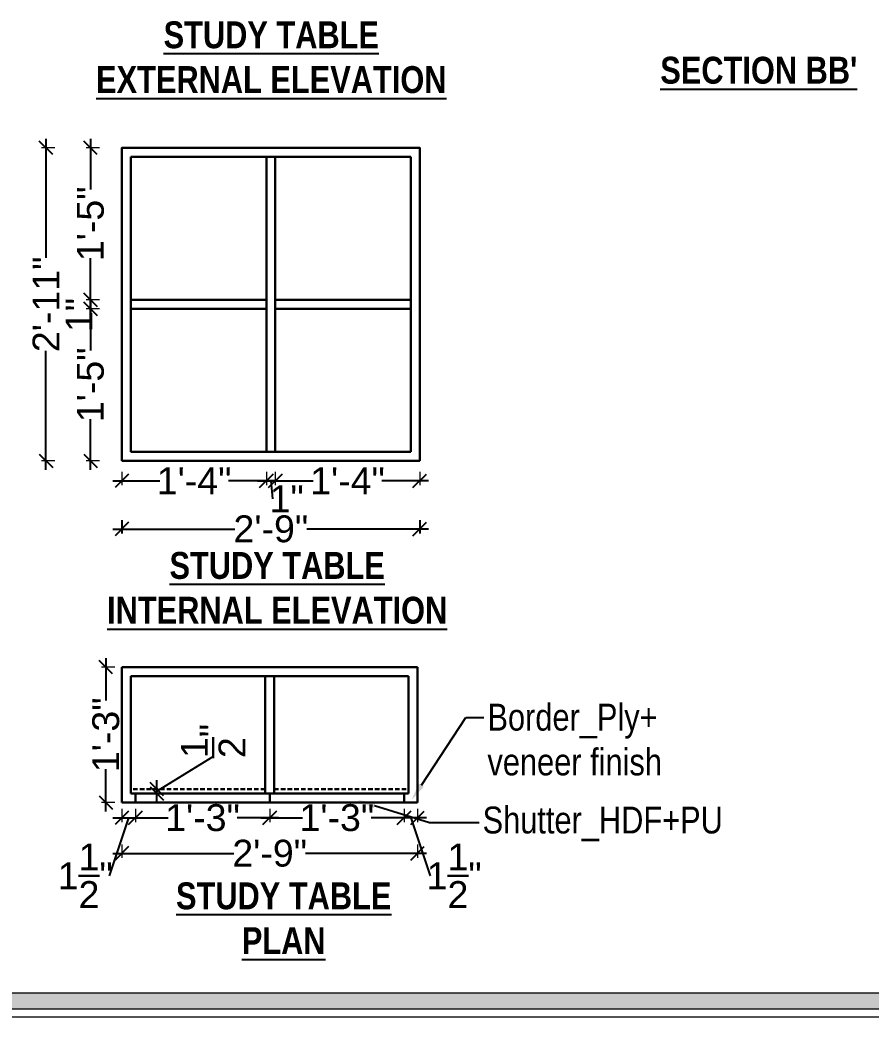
# Model space of a CAD drawing. Header units: millimetres. Extents: x 56222 to 3066687, y -650199 to -121287.
# Drawn here: x 135484.5 to 135579.6, y -182939 to -182827.6 of the extents above; entities that cross this region are included whole.
import ezdxf
from ezdxf import colors
from ezdxf.entities.mleader import LeaderData, LeaderLine
from ezdxf.math import Vec2, Vec3

# ---------------------------------------------------------------- set-up
doc = ezdxf.new("R2010")
doc.units = ezdxf.units.MM
doc.header["$MEASUREMENT"] = 0
doc.header["$PDMODE"] = 35
doc.linetypes.add('DASHED', pattern=[0.75, 0.5, -0.25])
doc.linetypes.add('DASHEDX2', pattern=[1.5, 1, -0.5])
doc.layers.get('Defpoints').update_dxf_attribs({"color": 220})
for name, color, linetype, lineweight in [('Dimension', 10, 'DASHEDX2', 20), ('FURNITURE', 32, 'Continuous', 9), ('Labelling', 1, 'Continuous', 25), ('Text', 7, 'Continuous', 15), ('wall', 7, 'Continuous', 30)]:
    doc.layers.add(name, color=color, linetype=linetype, lineweight=lineweight)
doc.styles.add('Arial', font='arial.ttf')
doc.styles.add('style4', font='ARIALN.TTF')
doc.dimstyles.new('Archana', dxfattribs={"dimtxt": 3, "dimasz": 1.5, "dimexe": 0.5, "dimexo": 0.5, "dimgap": 0, "dimtad": 0, "dimzin": 0, "dimdsep": 46, "dimlunit": 4, "dimtxsty": 'Arial', "dimblk": 'OBLIQUE', "dimcen": 0, "dimdle": 1, "dimclrd": 1, "dimclre": 1, "dimclrt": 5, "dimadec": 0, "dimazin": 0, "dimtfac": 1, "dimtofl": 0, "dimtmove": 1, "dimatfit": 3, "dimfxl": 1, "dimfxlon": 1, "dimtolj": 1, "dimtzin": 0, "dimlwd": 25, "dimlwe": -1, "dimarcsym": 0})

# ---------------------------------------------------------------- blocks, each defined once
blk = doc.blocks.new('_Oblique')
at = {"layer": 'wall', "color": 0, "lineweight": -2}
blk.add_line((-0.5, -0.5), (0.5, 0.5), dxfattribs=at)
blk = doc.blocks.new('*D504')
at = {"layer": 'Defpoints', "color": 0, "lineweight": 30, "transparency": 16777216}
for p in [(135492.39, -182859.86), (135496.9, -182859.86), (135495.9, -182876.83)]:
    blk.add_point(p, dxfattribs=at)
at = {"layer": 'FURNITURE', "color": 1, "lineweight": 25, "transparency": 16777216}
for p, q in [((135492.39, -182858.86), (135492.39, -182864.5)), ((135492.39, -182877.83), (135492.39, -182872.19))]:
    blk.add_line(p, q, dxfattribs=at)
at = {"layer": 'FURNITURE', "color": 1, "transparency": 16777216}
for p, q in [((135493.39, -182859.86), (135491.89, -182859.86)), ((135493.39, -182876.83), (135491.89, -182876.83))]:
    blk.add_line(p, q, dxfattribs=at)
at = {"layer": 'FURNITURE', "color": 1, "lineweight": 25, "transparency": 16777216, "xscale": 1.5, "yscale": 1.5, "zscale": 1.5}
for p, rotation in [((135492.39, -182859.86), 90), ((135492.39, -182876.83), 270)]:
    blk.add_blockref('_Oblique', p, dxfattribs=dict(at, rotation=rotation))
at = {"layer": 'FURNITURE', "color": 5, "lineweight": 30, "transparency": 16777216, "insert": (135492.39, -182868.35), "char_height": 3, "attachment_point": 5, "rotation": 90, "style": 'Arial'}
blk.add_mtext('\\A1;1\'-5"', dxfattribs=at)
blk = doc.blocks.new('*D505')
at = {"layer": 'Defpoints', "color": 0, "lineweight": 30, "transparency": 16777216}
for p in [(135492.39, -182858.86), (135496.9, -182858.86), (135496.9, -182859.86)]:
    blk.add_point(p, dxfattribs=at)
at = {"layer": 'FURNITURE', "color": 1, "lineweight": 25, "transparency": 16777216}
blk.add_line((135492.39, -182860.86), (135492.39, -182857.86), dxfattribs=at)
at = {"layer": 'FURNITURE', "color": 1, "transparency": 16777216}
for p, q in [((135493.39, -182858.86), (135491.89, -182858.86)), ((135493.39, -182859.86), (135491.89, -182859.86))]:
    blk.add_line(p, q, dxfattribs=at)
at = {"layer": 'FURNITURE', "color": 1, "lineweight": 25, "transparency": 16777216, "xscale": 1.5, "yscale": 1.5, "zscale": 1.5}
for p, rotation in [((135492.39, -182858.86), 90), ((135492.39, -182859.86), 270)]:
    blk.add_blockref('_Oblique', p, dxfattribs=dict(at, rotation=rotation))
at = {"layer": 'FURNITURE', "color": 5, "lineweight": 30, "transparency": 16777216, "insert": (135491.1, -182860.55), "char_height": 3, "attachment_point": 5, "rotation": 90, "style": 'Arial'}
blk.add_mtext('\\A1;1"', dxfattribs=at)
blk = doc.blocks.new('*D506')
at = {"layer": 'Defpoints', "color": 0, "lineweight": 30, "transparency": 16777216}
for p in [(135492.39, -182841.88), (135496.9, -182841.88), (135496.9, -182858.86)]:
    blk.add_point(p, dxfattribs=at)
at = {"layer": 'FURNITURE', "color": 1, "lineweight": 25, "transparency": 16777216}
for p, q in [((135492.39, -182840.88), (135492.39, -182846.53)), ((135492.39, -182859.86), (135492.39, -182854.22))]:
    blk.add_line(p, q, dxfattribs=at)
at = {"layer": 'FURNITURE', "color": 1, "transparency": 16777216}
for p, q in [((135493.39, -182841.88), (135491.89, -182841.88)), ((135493.39, -182858.86), (135491.89, -182858.86))]:
    blk.add_line(p, q, dxfattribs=at)
at = {"layer": 'FURNITURE', "color": 1, "lineweight": 25, "transparency": 16777216, "xscale": 1.5, "yscale": 1.5, "zscale": 1.5}
for p, rotation in [((135492.39, -182841.88), 90), ((135492.39, -182858.86), 270)]:
    blk.add_blockref('_Oblique', p, dxfattribs=dict(at, rotation=rotation))
at = {"layer": 'FURNITURE', "color": 5, "lineweight": 30, "transparency": 16777216, "insert": (135492.39, -182850.37), "char_height": 3, "attachment_point": 5, "rotation": 90, "style": 'Arial'}
blk.add_mtext('\\A1;1\'-5"', dxfattribs=at)
blk = doc.blocks.new('*D507')
at = {"layer": 'Defpoints', "color": 0, "lineweight": 30, "transparency": 16777216}
for p in [(135512.03, -182875.83), (135495.9, -182876.83), (135512.03, -182879.06)]:
    blk.add_point(p, dxfattribs=at)
at = {"layer": 'FURNITURE', "color": 1, "transparency": 16777216}
for p, q in [((135495.9, -182878.06), (135495.9, -182879.56)), ((135512.03, -182878.06), (135512.03, -182879.56))]:
    blk.add_line(p, q, dxfattribs=at)
at = {"layer": 'FURNITURE', "color": 1, "lineweight": 25, "transparency": 16777216}
for p, q in [((135494.9, -182879.06), (135500.12, -182879.06)), ((135513.03, -182879.06), (135507.81, -182879.06))]:
    blk.add_line(p, q, dxfattribs=at)
at = {"layer": 'FURNITURE', "color": 1, "lineweight": 25, "transparency": 16777216, "xscale": 1.5, "yscale": 1.5, "zscale": 1.5, "rotation": 180}
blk.add_blockref('_Oblique', (135495.9, -182879.06), dxfattribs=at)
at = {"layer": 'FURNITURE', "color": 1, "lineweight": 25, "transparency": 16777216, "xscale": 1.5, "yscale": 1.5, "zscale": 1.5}
blk.add_blockref('_Oblique', (135512.03, -182879.06), dxfattribs=at)
at = {"layer": 'FURNITURE', "color": 5, "lineweight": 30, "transparency": 16777216, "insert": (135503.96, -182879.06), "char_height": 3, "attachment_point": 5, "style": 'Arial'}
blk.add_mtext('\\A1;1\'-4"', dxfattribs=at)
blk = doc.blocks.new('*D508')
at = {"layer": 'Defpoints', "color": 0, "lineweight": 30, "transparency": 16777216}
for p in [(135512.03, -182875.11), (135513.03, -182875.11), (135513.03, -182879.06)]:
    blk.add_point(p, dxfattribs=at)
at = {"layer": 'FURNITURE', "color": 1, "transparency": 16777216}
for p, q in [((135512.03, -182878.06), (135512.03, -182879.56)), ((135513.03, -182878.06), (135513.03, -182879.56))]:
    blk.add_line(p, q, dxfattribs=at)
at = {"layer": 'FURNITURE', "color": 1, "lineweight": 25, "transparency": 16777216}
for p, q in [((135511.03, -182879.06), (135514.03, -182879.06)), ((135512.53, -182879.06), (135512.72, -182881.07))]:
    blk.add_line(p, q, dxfattribs=at)
at = {"layer": 'FURNITURE', "color": 1, "lineweight": 25, "transparency": 16777216, "xscale": 1.5, "yscale": 1.5, "zscale": 1.5, "rotation": 180}
blk.add_blockref('_Oblique', (135512.03, -182879.06), dxfattribs=at)
at = {"layer": 'FURNITURE', "color": 1, "lineweight": 25, "transparency": 16777216, "xscale": 1.5, "yscale": 1.5, "zscale": 1.5}
blk.add_blockref('_Oblique', (135513.03, -182879.06), dxfattribs=at)
at = {"layer": 'FURNITURE', "color": 5, "lineweight": 30, "transparency": 16777216, "insert": (135514.3, -182881.07), "char_height": 3, "attachment_point": 5, "style": 'Arial'}
blk.add_mtext('\\A1;1"', dxfattribs=at)
blk = doc.blocks.new('*D509')
at = {"layer": 'Defpoints', "color": 0, "lineweight": 30, "transparency": 16777216}
for p in [(135513.03, -182874.65), (135529.15, -182874.65), (135529.15, -182879.06)]:
    blk.add_point(p, dxfattribs=at)
at = {"layer": 'FURNITURE', "color": 1, "transparency": 16777216}
for p, q in [((135513.03, -182878.06), (135513.03, -182879.56)), ((135529.15, -182878.06), (135529.15, -182879.56))]:
    blk.add_line(p, q, dxfattribs=at)
at = {"layer": 'FURNITURE', "color": 1, "lineweight": 25, "transparency": 16777216}
for p, q in [((135512.03, -182879.06), (135517.24, -182879.06)), ((135530.15, -182879.06), (135524.94, -182879.06))]:
    blk.add_line(p, q, dxfattribs=at)
at = {"layer": 'FURNITURE', "color": 1, "lineweight": 25, "transparency": 16777216, "xscale": 1.5, "yscale": 1.5, "zscale": 1.5, "rotation": 180}
blk.add_blockref('_Oblique', (135513.03, -182879.06), dxfattribs=at)
at = {"layer": 'FURNITURE', "color": 1, "lineweight": 25, "transparency": 16777216, "xscale": 1.5, "yscale": 1.5, "zscale": 1.5}
blk.add_blockref('_Oblique', (135529.15, -182879.06), dxfattribs=at)
at = {"layer": 'FURNITURE', "color": 5, "lineweight": 30, "transparency": 16777216, "insert": (135521.09, -182879.06), "char_height": 3, "attachment_point": 5, "style": 'Arial'}
blk.add_mtext('\\A1;1\'-4"', dxfattribs=at)
blk = doc.blocks.new('*D510')
at = {"layer": 'Defpoints', "color": 0, "lineweight": 30, "transparency": 16777216}
for p in [(135487.42, -182841.88), (135495.9, -182841.88), (135495.9, -182876.83)]:
    blk.add_point(p, dxfattribs=at)
at = {"layer": 'FURNITURE', "color": 1, "lineweight": 25, "transparency": 16777216}
for p, q in [((135487.42, -182840.88), (135487.42, -182854.18)), ((135487.42, -182877.83), (135487.42, -182864.54))]:
    blk.add_line(p, q, dxfattribs=at)
at = {"layer": 'FURNITURE', "color": 1, "transparency": 16777216}
for p, q in [((135488.42, -182841.88), (135486.92, -182841.88)), ((135488.42, -182876.83), (135486.92, -182876.83))]:
    blk.add_line(p, q, dxfattribs=at)
at = {"layer": 'FURNITURE', "color": 1, "lineweight": 25, "transparency": 16777216, "xscale": 1.5, "yscale": 1.5, "zscale": 1.5}
for p, rotation in [((135487.42, -182841.88), 90), ((135487.42, -182876.83), 270)]:
    blk.add_blockref('_Oblique', p, dxfattribs=dict(at, rotation=rotation))
at = {"layer": 'FURNITURE', "color": 5, "lineweight": 30, "transparency": 16777216, "insert": (135487.42, -182859.36), "char_height": 3, "attachment_point": 5, "rotation": 90, "style": 'Arial'}
blk.add_mtext('\\A1;2\'-11"', dxfattribs=at)
blk = doc.blocks.new('*D511')
at = {"layer": 'Defpoints', "color": 0, "lineweight": 30, "transparency": 16777216}
for p in [(135495.9, -182876.83), (135529.15, -182876.83), (135529.15, -182884.45)]:
    blk.add_point(p, dxfattribs=at)
at = {"layer": 'Labelling', "color": 1, "transparency": 16777216}
for p, q in [((135495.9, -182883.45), (135495.9, -182884.95)), ((135529.15, -182883.45), (135529.15, -182884.95))]:
    blk.add_line(p, q, dxfattribs=at)
at = {"layer": 'Labelling', "color": 1, "lineweight": 25, "transparency": 16777216}
for p, q in [((135494.9, -182884.45), (135508.51, -182884.45)), ((135530.15, -182884.45), (135516.54, -182884.45))]:
    blk.add_line(p, q, dxfattribs=at)
at = {"layer": 'Labelling', "color": 1, "lineweight": 25, "transparency": 16777216, "xscale": 1.5, "yscale": 1.5, "zscale": 1.5, "rotation": 180}
blk.add_blockref('_Oblique', (135495.9, -182884.45), dxfattribs=at)
at = {"layer": 'Labelling', "color": 1, "lineweight": 25, "transparency": 16777216, "xscale": 1.5, "yscale": 1.5, "zscale": 1.5}
blk.add_blockref('_Oblique', (135529.15, -182884.45), dxfattribs=at)
at = {"layer": 'Labelling', "color": 5, "transparency": 16777216, "insert": (135512.53, -182884.45), "char_height": 3, "attachment_point": 5, "style": 'Arial'}
blk.add_mtext('\\A1;2\'-9"', dxfattribs=at)
blk = doc.blocks.new('*D513')
at = {"layer": 'Defpoints', "color": 0, "lineweight": 30, "transparency": 16777216}
for p in [(135495.9, -182914.99), (135497.4, -182914.99), (135497.4, -182916.7)]:
    blk.add_point(p, dxfattribs=at)
at = {"layer": 'FURNITURE', "color": 1, "transparency": 16777216}
for p, q in [((135495.9, -182915.7), (135495.9, -182917.2)), ((135497.4, -182915.7), (135497.4, -182917.2))]:
    blk.add_line(p, q, dxfattribs=at)
at = {"layer": 'FURNITURE', "color": 1, "lineweight": 25, "transparency": 16777216}
for p, q in [((135496.65, -182916.7), (135494.48, -182923.17)), ((135494.9, -182916.7), (135498.4, -182916.7))]:
    blk.add_line(p, q, dxfattribs=at)
at = {"layer": 'FURNITURE', "color": 1, "lineweight": 25, "transparency": 16777216, "xscale": 1.5, "yscale": 1.5, "zscale": 1.5, "rotation": 180}
blk.add_blockref('_Oblique', (135495.9, -182916.7), dxfattribs=at)
at = {"layer": 'FURNITURE', "color": 1, "lineweight": 25, "transparency": 16777216, "xscale": 1.5, "yscale": 1.5, "zscale": 1.5}
blk.add_blockref('_Oblique', (135497.4, -182916.7), dxfattribs=at)
at = {"layer": 'FURNITURE', "color": 5, "lineweight": 30, "transparency": 16777216, "insert": (135491.8, -182923.17), "char_height": 3, "attachment_point": 5, "style": 'Arial'}
blk.add_mtext('\\A1;1{\\H1x;\\S1/2;}"', dxfattribs=at)
blk = doc.blocks.new('*D514')
at = {"layer": 'Defpoints', "color": 0, "lineweight": 30, "transparency": 16777216}
for p in [(135497.4, -182914.99), (135512.4, -182914.99), (135512.4, -182916.7)]:
    blk.add_point(p, dxfattribs=at)
at = {"layer": 'FURNITURE', "color": 1, "transparency": 16777216}
for p, q in [((135497.4, -182915.7), (135497.4, -182917.2)), ((135512.4, -182915.7), (135512.4, -182917.2))]:
    blk.add_line(p, q, dxfattribs=at)
at = {"layer": 'FURNITURE', "color": 1, "lineweight": 25, "transparency": 16777216}
for p, q in [((135496.4, -182916.7), (135501.06, -182916.7)), ((135513.4, -182916.7), (135508.75, -182916.7))]:
    blk.add_line(p, q, dxfattribs=at)
at = {"layer": 'FURNITURE', "color": 1, "lineweight": 25, "transparency": 16777216, "xscale": 1.5, "yscale": 1.5, "zscale": 1.5, "rotation": 180}
blk.add_blockref('_Oblique', (135497.4, -182916.7), dxfattribs=at)
at = {"layer": 'FURNITURE', "color": 1, "lineweight": 25, "transparency": 16777216, "xscale": 1.5, "yscale": 1.5, "zscale": 1.5}
blk.add_blockref('_Oblique', (135512.4, -182916.7), dxfattribs=at)
at = {"layer": 'FURNITURE', "color": 5, "lineweight": 30, "transparency": 16777216, "insert": (135504.9, -182916.7), "char_height": 3, "attachment_point": 5, "style": 'Arial'}
blk.add_mtext('\\A1;1\'-3"', dxfattribs=at)
blk = doc.blocks.new('*D515')
at = {"layer": 'Defpoints', "color": 0, "lineweight": 30, "transparency": 16777216}
for p in [(135512.4, -182914.99), (135527.4, -182914.99), (135527.4, -182916.7)]:
    blk.add_point(p, dxfattribs=at)
at = {"layer": 'FURNITURE', "color": 1, "transparency": 16777216}
for p, q in [((135512.4, -182915.7), (135512.4, -182917.2)), ((135527.4, -182915.7), (135527.4, -182917.2))]:
    blk.add_line(p, q, dxfattribs=at)
at = {"layer": 'FURNITURE', "color": 1, "lineweight": 25, "transparency": 16777216}
for p, q in [((135511.4, -182916.7), (135516.06, -182916.7)), ((135528.4, -182916.7), (135523.75, -182916.7))]:
    blk.add_line(p, q, dxfattribs=at)
at = {"layer": 'FURNITURE', "color": 1, "lineweight": 25, "transparency": 16777216, "xscale": 1.5, "yscale": 1.5, "zscale": 1.5, "rotation": 180}
blk.add_blockref('_Oblique', (135512.4, -182916.7), dxfattribs=at)
at = {"layer": 'FURNITURE', "color": 1, "lineweight": 25, "transparency": 16777216, "xscale": 1.5, "yscale": 1.5, "zscale": 1.5}
blk.add_blockref('_Oblique', (135527.4, -182916.7), dxfattribs=at)
at = {"layer": 'FURNITURE', "color": 5, "lineweight": 30, "transparency": 16777216, "insert": (135519.9, -182916.7), "char_height": 3, "attachment_point": 5, "style": 'Arial'}
blk.add_mtext('\\A1;1\'-3"', dxfattribs=at)
blk = doc.blocks.new('*D516')
at = {"layer": 'Defpoints', "color": 0, "lineweight": 30, "transparency": 16777216}
for p in [(135495.9, -182914.99), (135528.9, -182914.99), (135528.9, -182920.67)]:
    blk.add_point(p, dxfattribs=at)
at = {"layer": 'FURNITURE', "color": 1, "transparency": 16777216}
for p, q in [((135495.9, -182919.67), (135495.9, -182921.17)), ((135528.9, -182919.67), (135528.9, -182921.17))]:
    blk.add_line(p, q, dxfattribs=at)
at = {"layer": 'FURNITURE', "color": 1, "lineweight": 25, "transparency": 16777216}
for p, q in [((135494.9, -182920.67), (135508.39, -182920.67)), ((135529.9, -182920.67), (135516.41, -182920.67))]:
    blk.add_line(p, q, dxfattribs=at)
at = {"layer": 'FURNITURE', "color": 1, "lineweight": 25, "transparency": 16777216, "xscale": 1.5, "yscale": 1.5, "zscale": 1.5, "rotation": 180}
blk.add_blockref('_Oblique', (135495.9, -182920.67), dxfattribs=at)
at = {"layer": 'FURNITURE', "color": 1, "lineweight": 25, "transparency": 16777216, "xscale": 1.5, "yscale": 1.5, "zscale": 1.5}
blk.add_blockref('_Oblique', (135528.9, -182920.67), dxfattribs=at)
at = {"layer": 'FURNITURE', "color": 5, "lineweight": 30, "transparency": 16777216, "insert": (135512.4, -182920.67), "char_height": 3, "attachment_point": 5, "style": 'Arial'}
blk.add_mtext('\\A1;2\'-9"', dxfattribs=at)
blk = doc.blocks.new('*D517')
at = {"layer": 'Defpoints', "color": 0, "lineweight": 30, "transparency": 16777216}
for p in [(135527.4, -182914.99), (135528.9, -182914.99), (135527.4, -182916.7)]:
    blk.add_point(p, dxfattribs=at)
at = {"layer": 'FURNITURE', "color": 1, "transparency": 16777216}
for p, q in [((135527.4, -182915.7), (135527.4, -182917.2)), ((135528.9, -182915.7), (135528.9, -182917.2))]:
    blk.add_line(p, q, dxfattribs=at)
at = {"layer": 'FURNITURE', "color": 1, "lineweight": 25, "transparency": 16777216}
for p, q in [((135529.9, -182916.7), (135526.4, -182916.7)), ((135528.15, -182916.7), (135530.32, -182923.17))]:
    blk.add_line(p, q, dxfattribs=at)
at = {"layer": 'FURNITURE', "color": 1, "lineweight": 25, "transparency": 16777216, "xscale": 1.5, "yscale": 1.5, "zscale": 1.5, "rotation": 180}
blk.add_blockref('_Oblique', (135527.4, -182916.7), dxfattribs=at)
at = {"layer": 'FURNITURE', "color": 1, "lineweight": 25, "transparency": 16777216, "xscale": 1.5, "yscale": 1.5, "zscale": 1.5}
blk.add_blockref('_Oblique', (135528.9, -182916.7), dxfattribs=at)
at = {"layer": 'FURNITURE', "color": 5, "lineweight": 30, "transparency": 16777216, "insert": (135533, -182923.17), "char_height": 3, "attachment_point": 5, "style": 'Arial'}
blk.add_mtext('\\A1;1{\\H1x;\\S1/2;}"', dxfattribs=at)
blk = doc.blocks.new('*D519')
at = {"layer": 'Defpoints', "color": 0, "lineweight": 30, "transparency": 16777216}
for p in [(135494.11, -182899.88), (135497.4, -182899.88), (135497.4, -182914.99)]:
    blk.add_point(p, dxfattribs=at)
at = {"layer": 'FURNITURE', "color": 1, "transparency": 16777216}
for p, q in [((135495.11, -182899.88), (135493.61, -182899.88)), ((135495.11, -182914.99), (135493.61, -182914.99))]:
    blk.add_line(p, q, dxfattribs=at)
at = {"layer": 'FURNITURE', "color": 1, "lineweight": 25, "transparency": 16777216}
for p, q in [((135494.11, -182898.88), (135494.11, -182903.59)), ((135494.11, -182915.99), (135494.11, -182911.28))]:
    blk.add_line(p, q, dxfattribs=at)
at = {"layer": 'FURNITURE', "color": 1, "lineweight": 25, "transparency": 16777216, "xscale": 1.5, "yscale": 1.5, "zscale": 1.5}
for p, rotation in [((135494.11, -182899.88), 90), ((135494.11, -182914.99), 270)]:
    blk.add_blockref('_Oblique', p, dxfattribs=dict(at, rotation=rotation))
at = {"layer": 'FURNITURE', "color": 5, "lineweight": 30, "transparency": 16777216, "insert": (135494.11, -182907.43), "char_height": 3, "attachment_point": 5, "rotation": 90, "style": 'Arial'}
blk.add_mtext('\\A1;1\'-3"', dxfattribs=at)
blk = doc.blocks.new('*D520')
at = {"layer": 'Defpoints', "color": 0, "lineweight": 30, "transparency": 16777216}
for p in [(135499.79, -182913.49), (135499.79, -182913.99), (135499.81, -182913.49)]:
    blk.add_point(p, dxfattribs=at)
at = {"layer": 'FURNITURE', "color": 1, "lineweight": 25, "transparency": 16777216}
for p, q in [((135499.81, -182913.74), (135506.09, -182909.85)), ((135499.81, -182914.99), (135499.81, -182912.49))]:
    blk.add_line(p, q, dxfattribs=at)
at = {"layer": 'FURNITURE', "color": 1, "transparency": 16777216}
for p, q in [((135499.81, -182913.49), (135500.31, -182913.49)), ((135499.81, -182913.99), (135500.31, -182913.99))]:
    blk.add_line(p, q, dxfattribs=at)
at = {"layer": 'FURNITURE', "color": 1, "lineweight": 25, "transparency": 16777216, "xscale": 1.5, "yscale": 1.5, "zscale": 1.5}
for p, rotation in [((135499.81, -182913.49), 90), ((135499.81, -182913.99), 270)]:
    blk.add_blockref('_Oblique', p, dxfattribs=dict(at, rotation=rotation))
at = {"layer": 'FURNITURE', "color": 5, "lineweight": 30, "transparency": 16777216, "insert": (135506.09, -182908.12), "char_height": 3, "attachment_point": 5, "rotation": 90, "style": 'Arial'}
blk.add_mtext('\\A1;{\\H1x;\\S1/2;}"', dxfattribs=at)

msp = doc.modelspace()

# ---------------------------------------------------------------- hatches: boundary and pattern name
at = {"layer": 'Dimension', "linetype": 'Continuous', "true_color": 0xd39e00}
h = msp.add_hatch(color=42, dxfattribs=at)
h.paths.add_polyline_path([(135380.125, -182759.496), (135380.125, -182938.06), (135633.813, -182938.06), (135633.813, -182759.496)])
h.paths.add_polyline_path([(135381.906, -182761.276), (135632.033, -182761.276), (135632.033, -182936.28), (135381.906, -182936.28)], flags=16)

# ---------------------------------------------------------------- linework, layer by layer
at = {"layer": 'Dimension', "color": 42, "linetype": 'Continuous', "true_color": 0xd39e00}
for points in [[(135379.235, -182758.605), (135634.703, -182758.605), (135634.703, -182938.95), (135379.235, -182938.95)], [(135380.125, -182759.496), (135633.813, -182759.496), (135633.813, -182938.06), (135380.125, -182938.06)], [(135381.906, -182761.276), (135632.033, -182761.276), (135632.033, -182936.28), (135381.906, -182936.28)]]:
    msp.add_lwpolyline(points, close=True, dxfattribs=at)
at = {"layer": 'FURNITURE', "lineweight": 30}
for p, q in [((135495.902, -182876.834), (135495.902, -182841.884)), ((135495.902, -182841.884), (135529.152, -182841.884)), ((135529.152, -182841.884), (135529.152, -182876.834)), ((135496.902, -182875.834), (135496.902, -182842.884)), ((135512.027, -182842.884), (135512.027, -182875.834)), ((135513.027, -182842.884), (135513.027, -182875.834)), ((135528.152, -182875.834), (135528.152, -182842.884)), ((135496.902, -182858.859), (135512.027, -182858.859)), ((135513.027, -182858.859), (135528.152, -182858.859)), ((135496.902, -182859.859), (135512.027, -182859.859)), ((135513.027, -182859.859), (135528.152, -182859.859)), ((135528.152, -182875.834), (135496.902, -182875.834)), ((135529.152, -182876.834), (135495.902, -182876.834)), ((135495.902, -182899.878), (135495.902, -182914.987)), ((135528.902, -182899.878), (135495.902, -182899.878)), ((135528.902, -182914.987), (135528.902, -182899.878)), ((135496.902, -182900.878), (135496.902, -182913.987)), ((135527.902, -182900.878), (135496.902, -182900.878)), ((135527.902, -182913.987), (135527.902, -182900.878)), ((135496.902, -182913.987), (135527.902, -182913.987)), ((135497.402, -182913.987), (135497.402, -182914.987)), ((135512.402, -182913.987), (135512.402, -182914.987)), ((135527.402, -182914.987), (135527.402, -182913.987)), ((135495.902, -182914.987), (135528.902, -182914.987))]:
    msp.add_line(p, q, dxfattribs=at)
at = {"layer": 'FURNITURE', "linetype": 'DASHED', "lineweight": 30}
for p, q in [((135511.902, -182913.487), (135496.902, -182913.487)), ((135512.902, -182913.487), (135527.902, -182913.487))]:
    msp.add_line(p, q, dxfattribs=at)
at = {"layer": 'FURNITURE', "lineweight": 30}
for points in [[(135529.152, -182842.884), (135529.152, -182841.884), (135495.902, -182841.884), (135495.902, -182842.884)], [(135496.902, -182842.884), (135528.152, -182842.884)]]:
    msp.add_lwpolyline(points, dxfattribs=at)
msp.add_lwpolyline([(135511.902, -182900.878), (135512.902, -182900.878), (135512.902, -182913.987), (135511.902, -182913.987)], close=True, dxfattribs=at)

# ---------------------------------------------------------------- texts
at = {"layer": 'Labelling', "color": 251, "true_color": 0x636466, "char_height": 3, "attachment_point": 5, "style": 'style4'}
for s, insert in [('{\\fArial Narrow|b1|i0|c0|p34;\\LSTUDY TABLE \\PEXTERNAL ELEVATION}', (135512.58, -182831.783)), ("{\\fArial Narrow|b1|i0|c0|p34;\\LSECTION BB'}", (135567.022, -182833.238)), ('{\\fArial Narrow|b1|i0|c0|p34;\\LSTUDY TABLE \\PINTERNAL ELEVATION}', (135513.237, -182891.04)), ('{\\fArial Narrow|b1|i0|c0|p34;\\LSTUDY TABLE \\P\\pxt26;PLAN}', (135513.964, -182927.914))]:
    msp.add_mtext_dynamic_manual_height_columns(s, width=79.10806, gutter_width=1, heights=[0], dxfattribs=dict(at, insert=insert))

# ---------------------------------------------------------------- dimensions: what is measured, and where the dimension line sits
at = {"layer": 'FURNITURE', "lineweight": 30}
for base, p1, p2, picture, middle in [((135487.419, -182841.884), (135495.902, -182876.834), (135495.902, -182841.884), '*D510', (135487.419, -182859.359)), ((135492.388, -182841.884), (135496.902, -182858.859), (135496.902, -182841.884), '*D506', (135492.388, -182850.371)), ((135492.388, -182859.859), (135495.902, -182876.834), (135496.902, -182859.859), '*D504', (135492.388, -182868.347))]:
    dim = msp.add_linear_dim(base=base, p1=p1, p2=p2, angle=90, dimstyle='Archana', override={"dimdec": 0}, dxfattribs=at)
    dim.commit()
    dim.dimension.update_dxf_attribs({"geometry": picture, "text_midpoint": middle})
dim = msp.add_linear_dim(base=(135492.388, -182858.859), p1=(135496.902, -182859.859), p2=(135496.902, -182858.859), angle=90, dimstyle='Archana', override={"dimdec": 0}, dxfattribs=at)
dim.commit()
dim.dimension.update_dxf_attribs({"geometry": '*D505', "text_midpoint": (135491.097, -182860.549), "dimtype": 160})
for base, p1, p2, picture, middle in [((135513.027, -182879.057), (135512.027, -182875.114), (135513.027, -182875.114), '*D508', (135512.717, -182881.071)), ((135497.402, -182916.696), (135495.902, -182914.987), (135497.402, -182914.987), '*D513', (135494.481, -182923.167))]:
    dim = msp.add_linear_dim(base=base, p1=p1, p2=p2, dimstyle='Archana', dxfattribs=at)
    dim.commit()
    dim.dimension.update_dxf_attribs({"geometry": picture, "text_midpoint": middle, "dimtype": 160})
for base, p1, p2, picture, middle in [((135529.15200006, -182879.056970762), (135513.027000065, -182874.653736421), (135529.15200006, -182874.653736421), '*D509', (135521.089500062, -182879.056970762)), ((135512.027000065, -182879.056970762), (135495.90200007, -182876.834337268), (135512.027000065, -182875.834337268), '*D507', (135503.964500067, -182879.056970762)), ((135528.902, -182920.672), (135495.902, -182914.987), (135528.902, -182914.987), '*D516', (135512.402, -182920.672)), ((135512.402, -182916.696), (135497.402, -182914.987), (135512.402, -182914.987), '*D514', (135504.902, -182916.696)), ((135527.402, -182916.696), (135512.402, -182914.987), (135527.402, -182914.987), '*D515', (135519.902, -182916.696))]:
    dim = msp.add_linear_dim(base=base, p1=p1, p2=p2, dimstyle='Archana', dxfattribs=at)
    dim.commit()
    dim.dimension.update_dxf_attribs({"geometry": picture, "text_midpoint": middle})
dim = msp.add_linear_dim(base=(135494.113, -182899.878), p1=(135497.402, -182914.987), p2=(135497.402, -182899.878), angle=90, dimstyle='Archana', dxfattribs=at)
dim.commit()
dim.dimension.update_dxf_attribs({"geometry": '*D519', "text_midpoint": (135494.113, -182907.432)})
for base, p1, p2, angle, picture, middle in [((135499.813, -182913.487), (135499.792, -182913.987), (135499.792, -182913.487), 90, '*D520', (135506.089, -182909.854)), ((135527.402, -182916.696), (135528.902, -182914.987), (135527.402, -182914.987), 180, '*D517', (135530.323, -182923.167))]:
    dim = msp.add_linear_dim(base=base, p1=p1, p2=p2, angle=angle, dimstyle='Archana', dxfattribs=at)
    dim.commit()
    dim.dimension.update_dxf_attribs({"geometry": picture, "text_midpoint": middle, "dimtype": 160})
at = {"layer": 'Labelling', "color": 251, "true_color": 0x636466}
dim = msp.add_linear_dim(base=(135529.152, -182884.448), p1=(135495.902, -182876.834), p2=(135529.152, -182876.834), dimstyle='Archana', override={"dimdec": 0}, dxfattribs=at)
dim.commit()
dim.dimension.update_dxf_attribs({"geometry": '*D511', "text_midpoint": (135512.527, -182884.448)})

# ---------------------------------------------------------------- leaders
at = {"layer": 'Text', "color": 1, "lineweight": 0, "ltscale": 20}
ml = msp.add_multileader_mtext('Standard', dxfattribs=at)
ml.set_content('Border_Ply+\\Pveneer finish', color=1, style='style4')
ml.set_leader_properties()
ml.build(insert=Vec2(0, 0))
ml.multileader.update_dxf_attribs({"dogleg_length": 2.025, "arrow_head_size": 2})
ctx = ml.context
ctx.base_point, ctx.char_height, ctx.arrow_head_size, ctx.landing_gap_size, ctx.plane_origin = Vec3(135536.319, -182905.486), 3, 2, 0.4, Vec3(135484.836, -182889.789)
notes = []
notes.append((ctx, [(0, (1, 1, 0), (135534.294, -182905.486), (1, 0), 2.025, [(0, [(135528.245, -182914.722)], 0, [])])]))
ctx.mtext.insert = Vec3(135536.719, -182903.961)
ml = msp.add_multileader_mtext('Standard', dxfattribs=at)
ml.set_content('Shutter_HDF+PU', color=1, style='style4')
ml.set_leader_properties()
ml.build(insert=Vec2(0, 0))
ml.multileader.update_dxf_attribs({"dogleg_length": 2.025, "arrow_head_size": 2})
ctx = ml.context
ctx.base_point, ctx.char_height, ctx.arrow_head_size, ctx.landing_gap_size, ctx.plane_origin = Vec3(135535.777, -182917.21), 3, 2, 0.4, Vec3(135484.836, -182906.977)
notes.append((ctx, [(0, (1, 1, 0), (135530.245, -182917.21), (1, 0), 5.532, [(0, [(135522.202, -182914.722)], 0, [])])]))
ctx.mtext.insert = Vec3(135536.177, -182915.448)
for ctx, leaders in notes:
    for number, flags, end, landing, length, lines in leaders:
        leader = LeaderData()
        leader.index, (leader.has_last_leader_line, leader.has_dogleg_vector, leader.attachment_direction) = number, flags
        leader.last_leader_point, leader.dogleg_vector, leader.dogleg_length = Vec3(end), Vec3(landing), length
        for number, points, colour, breaks in lines:
            line = LeaderLine()
            line.index, line.vertices, line.color, line.breaks = number, Vec3.list(points), colors.encode_raw_color(colour), breaks
            leader.lines.append(line)
        ctx.leaders.append(leader)

doc.saveas('drawing.dxf')
